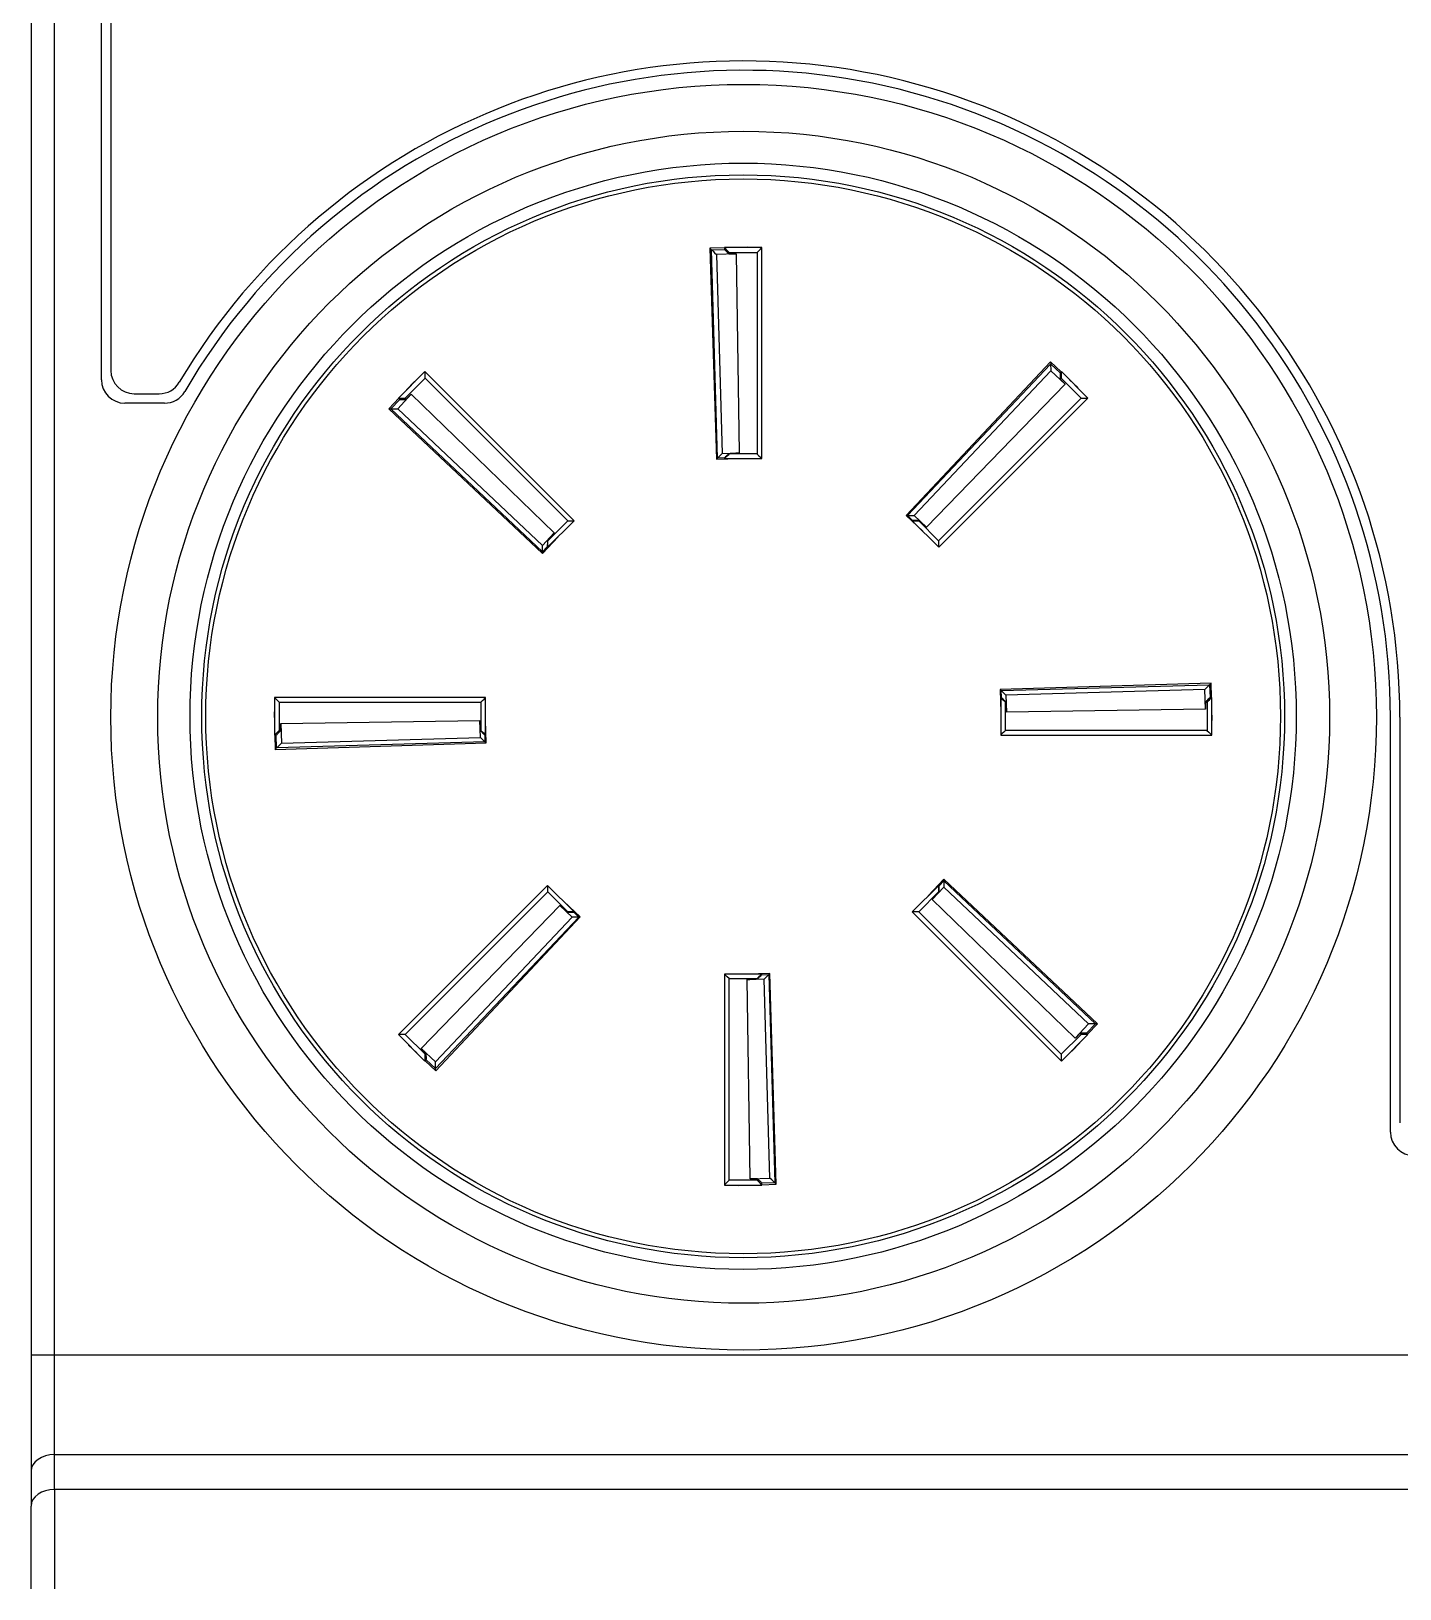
# Model space of a CAD drawing. Header units: millimetres. Extents: x -684 to 5961, y -1281 to 2539.
# Drawn here: x 2150.73 to 2174.09, y -281.43 to -254.85 of the extents above; entities that cross this region are included whole.
import ezdxf

# ---------------------------------------------------------------- set-up
doc = ezdxf.new("R2010")
doc.units = ezdxf.units.MM
doc.header["$LTSCALE"] = 5
doc.header["$MEASUREMENT"] = 0
doc.layers.add('圖框', color=7, linetype='CONTINUOUS')

msp = doc.modelspace()

# ---------------------------------------------------------------- linework, layer by layer
at = {"layer": '圖框'}
for p, q in [((2150.726, -238.559), (2150.726, -277.445)), ((2151.126, -277.445), (2151.126, -238.559)), ((2151.926, -260.799), (2151.926, -239.759)), ((2152.086, -239.919), (2152.086, -260.639)), ((2162.558, -258.549), (2162.312, -258.556)), ((2162.312, -258.556), (2162.338, -258.581)), ((2162.312, -258.556), (2162.423, -262.155)), ((2162.338, -258.581), (2162.558, -258.574)), ((2162.44, -262.137), (2162.339, -258.581)), ((2162.558, -258.543), (2162.558, -258.574)), ((2163.198, -258.543), (2162.558, -258.543)), ((2162.558, -258.543), (2162.558, -258.543)), ((2162.638, -258.65), (2162.638, -258.626)), ((2162.638, -258.626), (2163.118, -258.626)), ((2162.952, -258.537), (2162.755, -258.543)), ((2162.952, -258.537), (2162.946, -258.543)), ((2162.952, -258.543), (2162.952, -258.537)), ((2163.118, -258.626), (2163.118, -262.066)), ((2163.198, -258.543), (2163.198, -258.543)), ((2163.198, -262.143), (2163.198, -258.543)), ((2162.757, -258.651), (2162.421, -258.662)), ((2162.421, -258.662), (2162.517, -262.058)), ((2162.757, -258.651), (2162.809, -262.049)), ((2168.125, -260.495), (2165.659, -263.118)), ((2168.125, -260.495), (2168.127, -260.531)), ((2168.305, -260.664), (2168.125, -260.495)), ((2157.448, -260.66), (2156.995, -261.112)), ((2157.448, -260.66), (2157.448, -260.66)), ((2159.993, -263.205), (2157.448, -260.66)), ((2165.683, -263.117), (2168.126, -260.531)), ((2168.128, -260.646), (2165.794, -263.116)), ((2168.127, -260.531), (2168.287, -260.682)), ((2168.373, -260.877), (2168.128, -260.646)), ((2168.309, -260.66), (2168.287, -260.682)), ((2168.761, -261.112), (2168.309, -260.66)), ((2168.309, -260.66), (2168.309, -260.66)), ((2157.111, -261.115), (2157.45, -260.775)), ((2157.269, -260.829), (2157.134, -260.973)), ((2157.269, -260.829), (2157.27, -260.838)), ((2157.274, -260.833), (2157.269, -260.829)), ((2157.45, -260.775), (2159.883, -263.208)), ((2168.373, -260.877), (2166.007, -263.316)), ((2168.29, -260.792), (2168.306, -260.775)), ((2168.306, -260.775), (2168.646, -261.115)), ((2168.592, -260.934), (2168.448, -260.799)), ((2168.592, -260.934), (2168.583, -260.934)), ((2168.588, -260.938), (2168.592, -260.934)), ((2153.002, -261.199), (2152.326, -261.199)), ((2152.486, -261.039), (2152.91, -261.039)), ((2156.999, -261.116), (2156.831, -261.296)), ((2156.831, -261.296), (2156.866, -261.294)), ((2156.831, -261.296), (2159.454, -263.762)), ((2156.866, -261.294), (2157.017, -261.134)), ((2159.453, -263.738), (2156.867, -261.294)), ((2157.212, -261.048), (2156.982, -261.293)), ((2156.982, -261.293), (2159.452, -263.627)), ((2156.995, -261.112), (2156.995, -261.112)), ((2156.995, -261.112), (2157.017, -261.134)), ((2157.127, -261.131), (2157.111, -261.115)), ((2157.212, -261.048), (2159.652, -263.414)), ((2168.646, -261.115), (2166.213, -263.547)), ((2166.216, -263.658), (2168.761, -261.112)), ((2168.761, -261.112), (2168.761, -261.112)), ((2162.517, -262.058), (2162.809, -262.049)), ((2162.638, -262.066), (2162.638, -262.061)), ((2163.118, -262.066), (2162.638, -262.066)), ((2162.423, -262.155), (2162.44, -262.137)), ((2162.423, -262.155), (2162.811, -262.143)), ((2162.559, -262.133), (2162.44, -262.137)), ((2162.558, -262.134), (2162.558, -262.143)), ((2162.558, -262.143), (2163.198, -262.143)), ((2162.558, -262.143), (2162.558, -262.143)), ((2163.198, -262.143), (2163.198, -262.143)), ((2165.659, -263.118), (2165.683, -263.117)), ((2165.659, -263.118), (2165.942, -263.384)), ((2165.77, -263.199), (2165.684, -263.117)), ((2165.794, -263.116), (2166.007, -263.316)), ((2159.452, -263.627), (2159.652, -263.414)), ((2159.541, -263.658), (2159.993, -263.205)), ((2159.883, -263.208), (2159.543, -263.547)), ((2159.993, -263.205), (2159.993, -263.205)), ((2165.77, -263.199), (2165.763, -263.205)), ((2165.763, -263.205), (2166.216, -263.658)), ((2165.763, -263.205), (2165.763, -263.205)), ((2165.874, -263.208), (2165.878, -263.204)), ((2166.213, -263.547), (2165.874, -263.208)), ((2159.534, -263.651), (2159.453, -263.737)), ((2159.454, -263.762), (2159.719, -263.479)), ((2159.534, -263.651), (2159.541, -263.658)), ((2159.543, -263.547), (2159.539, -263.543)), ((2159.541, -263.658), (2159.541, -263.658)), ((2166.216, -263.658), (2166.216, -263.658)), ((2159.454, -263.762), (2159.453, -263.738)), ((2170.865, -265.977), (2167.266, -266.088)), ((2167.266, -266.088), (2167.284, -266.104)), ((2167.266, -266.088), (2167.278, -266.475)), ((2167.284, -266.104), (2170.84, -266.003)), ((2170.759, -266.085), (2167.363, -266.182)), ((2170.77, -266.421), (2170.759, -266.085)), ((2170.865, -265.977), (2170.84, -266.003)), ((2170.84, -266.003), (2170.847, -266.223)), ((2170.872, -266.223), (2170.865, -265.977)), ((2158.478, -266.223), (2154.878, -266.223)), ((2154.878, -266.223), (2154.878, -266.863)), ((2154.878, -266.223), (2154.878, -266.223)), ((2154.962, -266.303), (2158.402, -266.303)), ((2154.962, -266.783), (2154.962, -266.303)), ((2158.402, -266.303), (2158.402, -266.783)), ((2158.478, -266.863), (2158.478, -266.223)), ((2158.478, -266.223), (2158.478, -266.223)), ((2167.278, -266.223), (2167.278, -266.863)), ((2167.287, -266.223), (2167.278, -266.223)), ((2167.278, -266.223), (2167.278, -266.223)), ((2167.288, -266.223), (2167.284, -266.104)), ((2167.355, -266.783), (2167.355, -266.303)), ((2167.355, -266.303), (2167.36, -266.303)), ((2167.363, -266.182), (2167.372, -266.474)), ((2170.771, -266.303), (2170.795, -266.303)), ((2170.795, -266.303), (2170.795, -266.783)), ((2170.878, -266.223), (2170.847, -266.223)), ((2170.878, -266.863), (2170.878, -266.223)), ((2170.878, -266.223), (2170.878, -266.223)), ((2154.872, -266.469), (2154.878, -266.474)), ((2154.872, -266.469), (2154.878, -266.666)), ((2154.878, -266.469), (2154.872, -266.469)), ((2154.987, -266.664), (2158.385, -266.612)), ((2158.394, -266.904), (2158.385, -266.612)), ((2158.49, -266.998), (2158.478, -266.61)), ((2170.77, -266.421), (2167.372, -266.474)), ((2170.884, -266.617), (2170.878, -266.42)), ((2170.884, -266.617), (2170.878, -266.611)), ((2170.878, -266.617), (2170.884, -266.617)), ((2173.926, -273.639), (2173.926, -266.559)), ((2174.086, -266.559), (2174.086, -273.479)), ((2154.878, -266.863), (2154.909, -266.863)), ((2154.878, -266.863), (2154.878, -266.863)), ((2154.884, -266.863), (2154.892, -267.108)), ((2154.916, -267.083), (2154.909, -266.863)), ((2154.985, -266.783), (2154.962, -266.783)), ((2154.987, -266.664), (2154.997, -267)), ((2158.402, -266.783), (2158.396, -266.783)), ((2158.469, -266.862), (2158.472, -266.981)), ((2158.469, -266.863), (2158.478, -266.863)), ((2158.478, -266.863), (2158.478, -266.863)), ((2167.278, -266.863), (2170.878, -266.863)), ((2167.278, -266.863), (2167.278, -266.863)), ((2170.795, -266.783), (2167.355, -266.783)), ((2170.878, -266.863), (2170.878, -266.863)), ((2154.892, -267.108), (2158.49, -266.998)), ((2154.892, -267.108), (2154.916, -267.083)), ((2158.473, -266.981), (2154.916, -267.082)), ((2154.997, -267), (2158.394, -266.904)), ((2158.49, -266.998), (2158.473, -266.981)), ((2159.541, -269.428), (2156.995, -271.973)), ((2157.111, -271.971), (2159.543, -269.538)), ((2159.993, -269.88), (2159.541, -269.428)), ((2159.541, -269.428), (2159.541, -269.428)), ((2159.543, -269.538), (2159.883, -269.878)), ((2166.216, -269.428), (2165.763, -269.88)), ((2165.874, -269.878), (2166.213, -269.538)), ((2166.303, -269.324), (2166.037, -269.606)), ((2166.304, -269.459), (2166.104, -269.671)), ((2166.213, -269.538), (2166.217, -269.542)), ((2166.222, -269.434), (2166.216, -269.428)), ((2166.216, -269.428), (2166.216, -269.428)), ((2166.222, -269.435), (2166.304, -269.348)), ((2166.303, -269.324), (2166.304, -269.348)), ((2168.925, -271.79), (2166.303, -269.324)), ((2166.304, -269.348), (2168.89, -271.791)), ((2168.774, -271.792), (2166.304, -269.459)), ((2157.384, -272.209), (2159.75, -269.769)), ((2159.962, -269.969), (2159.75, -269.769)), ((2160.097, -269.967), (2159.815, -269.702)), ((2168.544, -272.037), (2166.104, -269.671)), ((2157.629, -272.439), (2159.962, -269.969)), ((2160.073, -269.968), (2157.63, -272.554)), ((2157.631, -272.59), (2160.097, -269.967)), ((2159.883, -269.878), (2159.879, -269.882)), ((2159.986, -269.887), (2160.073, -269.968)), ((2159.987, -269.887), (2159.993, -269.88)), ((2159.993, -269.88), (2159.993, -269.88)), ((2160.097, -269.967), (2160.073, -269.968)), ((2165.763, -269.88), (2165.763, -269.88)), ((2165.763, -269.88), (2168.309, -272.426)), ((2168.306, -272.31), (2165.874, -269.878)), ((2163.198, -270.943), (2162.558, -270.943)), ((2162.558, -270.943), (2162.558, -270.943)), ((2162.558, -270.943), (2162.558, -274.543)), ((2162.638, -271.019), (2163.118, -271.019)), ((2162.638, -274.459), (2162.638, -271.019)), ((2163.333, -270.931), (2162.946, -270.943)), ((2163.239, -271.027), (2162.947, -271.036)), ((2163, -274.434), (2162.947, -271.036)), ((2163.118, -271.019), (2163.118, -271.025)), ((2163.198, -270.952), (2163.198, -270.943)), ((2163.198, -270.943), (2163.198, -270.943)), ((2163.198, -270.952), (2163.317, -270.949)), ((2163.336, -274.424), (2163.239, -271.027)), ((2163.333, -270.931), (2163.317, -270.948)), ((2163.317, -270.948), (2163.418, -274.504)), ((2163.444, -274.529), (2163.333, -270.931)), ((2168.544, -272.037), (2168.774, -271.792)), ((2168.89, -271.791), (2168.739, -271.951)), ((2168.757, -271.969), (2168.925, -271.79)), ((2168.925, -271.79), (2168.89, -271.791)), ((2156.995, -271.973), (2156.995, -271.973)), ((2156.995, -271.973), (2157.448, -272.426)), ((2157.45, -272.31), (2157.111, -271.971)), ((2157.169, -272.147), (2157.165, -272.152)), ((2157.165, -272.152), (2157.173, -272.151)), ((2157.165, -272.152), (2157.308, -272.287)), ((2168.646, -271.971), (2168.306, -272.31)), ((2168.309, -272.426), (2168.761, -271.973)), ((2168.487, -272.256), (2168.622, -272.113)), ((2168.629, -271.954), (2168.646, -271.971)), ((2168.761, -271.973), (2168.739, -271.951)), ((2168.761, -271.973), (2168.761, -271.973)), ((2157.384, -272.209), (2157.629, -272.439)), ((2157.448, -272.426), (2157.47, -272.404)), ((2157.448, -272.426), (2157.448, -272.426)), ((2157.467, -272.294), (2157.45, -272.31)), ((2157.452, -272.422), (2157.631, -272.59)), ((2157.63, -272.554), (2157.47, -272.404)), ((2168.309, -272.426), (2168.309, -272.426)), ((2168.483, -272.252), (2168.487, -272.256)), ((2168.487, -272.256), (2168.487, -272.248)), ((2157.631, -272.59), (2157.63, -272.554)), ((2162.558, -274.543), (2163.198, -274.543)), ((2162.558, -274.543), (2162.558, -274.543)), ((2163.118, -274.459), (2162.638, -274.459)), ((2162.804, -274.549), (2162.81, -274.543)), ((2162.804, -274.549), (2163.001, -274.543)), ((2162.804, -274.543), (2162.804, -274.549)), ((2163, -274.434), (2163.336, -274.424)), ((2163.118, -274.436), (2163.118, -274.459)), ((2163.418, -274.505), (2163.198, -274.512)), ((2163.198, -274.543), (2163.198, -274.512)), ((2163.198, -274.537), (2163.444, -274.529)), ((2163.198, -274.543), (2163.198, -274.543)), ((2163.444, -274.529), (2163.418, -274.505)), ((2151.126, -277.445), (2150.726, -277.445)), ((2150.726, -277.445), (2150.726, -279.424)), ((2151.126, -279.142), (2151.126, -277.445)), ((2204.726, -277.445), (2151.126, -277.445)), ((2151.126, -279.736), (2151.126, -279.142)), ((2151.126, -279.142), (2204.726, -279.142)), ((2150.726, -279.424), (2150.726, -280.019)), ((2151.126, -279.736), (2151.126, -281.433)), ((2204.726, -279.736), (2151.126, -279.736)), ((2150.726, -281.433), (2150.726, -280.019))]:
    msp.add_line(p, q, dxfattribs=at)
for centre, radius in [((2162.886, -266.559), 10.8), ((2162.886, -266.559), 10), ((2162.878, -266.543), 9.44), ((2162.878, -266.543), 9.24), ((2162.878, -266.543), 9.171)]:
    msp.add_circle(centre, radius, dxfattribs=at)
for centre, radius, start, end in [((2162.886, -266.559), 11.2, 0, 149.3132), ((2162.886, -266.559), 11.04, 0, 149.7684), ((2152.486, -260.639), 0.4, 180, 270), ((2152.326, -260.799), 0.4, 180, 270), ((2152.91, -260.639), 0.4, 270, 329.3132), ((2153.002, -260.799), 0.4, 270, 329.7684), ((2174.326, -273.639), 0.4, 180, 270)]:
    msp.add_arc(centre, radius, start, end, dxfattribs=at)
for centre, major_axis, ratio, start_param, end_param in [((2162.341, -258.661), (0.0025, -0.08), 0.052408, 3.044869, 3.089233), ((2162.421, -258.658), (0.0822, -0.0775), 0.022211, 3.21616, 4.734648), ((2162.638, -258.623), (0.08, -0.08), 0.022211, 3.1638, 4.734597), ((2162.638, -258.571), (-0.08, -0.0025), 0.052313, 6.281576, 6.29289), ((2163.118, -258.623), (-0.08, -0.08), 0.022211, 1.548589, 3.119385), ((2157.448, -260.773), (0, -0.113), 0.022211, 1.548589, 3.119385), ((2168.13, -260.644), (0.003, -0.113), 0.022211, 3.21616, 4.734648), ((2168.072, -260.589), (-0.0548, -0.0583), 0.052408, 3.044869, 3.089233), ((2168.345, -260.736), (-0.0583, 0.0548), 0.052313, 6.281576, 6.29289), ((2168.309, -260.773), (0, -0.113), 0.022211, 3.1638, 4.734597), ((2156.925, -261.349), (0.0583, -0.0548), 0.052408, 3.044869, 3.089233), ((2156.979, -261.291), (0.113, 0.003), 0.022211, 3.21616, 4.734648), ((2157.108, -261.112), (0.113, 0), 0.022211, 3.1638, 4.734597), ((2157.072, -261.076), (-0.0548, -0.0583), 0.052313, 6.281576, 6.29289), ((2168.648, -261.112), (-0.113, 0), 0.022211, 1.548589, 3.119385), ((2162.517, -262.055), (-0.0777, -0.0824), 0.022211, 0.074619, 1.54864), ((2162.638, -262.063), (-0.08, -0.08), 0.022211, 0.022208, 1.548589), ((2163.118, -262.063), (-0.08, 0.08), 0.022211, 1.593004, 3.119385), ((2162.519, -262.135), (0.08, 0.0025), 0.052582, 3.044591, 3.089058), ((2162.638, -262.131), (-0.08, -0.0025), 0.052557, 6.180469, 6.281561), ((2165.741, -263.172), (0.0583, -0.0548), 0.052582, 3.044591, 3.089058), ((2165.797, -263.114), (-0.113, -0.003), 0.022211, 0.074619, 1.54864), ((2159.88, -263.205), (-0.113, 0), 0.022211, 1.593004, 3.119385), ((2165.876, -263.205), (-0.113, 0), 0.022211, 0.022208, 1.548589), ((2165.828, -263.254), (-0.0583, 0.0548), 0.052557, 6.180469, 6.281561), ((2159.449, -263.624), (-0.003, 0.113), 0.022211, 3.216212, 4.690233), ((2159.589, -263.593), (-0.0548, -0.0583), 0.052557, 6.180469, 6.281561), ((2159.541, -263.545), (0, -0.113), 0.022211, 0.022208, 1.548589), ((2166.216, -263.545), (0, 0.113), 0.022211, 1.593004, 3.119385), ((2159.508, -263.68), (0.0548, 0.0583), 0.052582, 3.044591, 3.089058), ((2170.763, -266.085), (-0.0775, -0.0822), 0.022211, 3.21616, 4.734648), ((2170.76, -266.005), (-0.08, -0.0025), 0.052408, 3.044869, 3.089233), ((2154.958, -266.303), (0.08, -0.08), 0.022211, 1.548589, 3.119385), ((2158.398, -266.303), (-0.08, -0.08), 0.022211, 1.593004, 3.119385), ((2167.358, -266.303), (-0.08, 0.08), 0.022211, 0.022208, 1.548589), ((2167.286, -266.184), (0.0025, -0.08), 0.052582, 3.044591, 3.089058), ((2167.366, -266.182), (-0.0824, 0.0777), 0.022211, 0.074619, 1.54864), ((2167.29, -266.303), (-0.0025, 0.08), 0.052557, 6.180469, 6.281561), ((2170.798, -266.303), (-0.08, -0.08), 0.022211, 3.1638, 4.734597), ((2170.85, -266.303), (-0.0025, 0.08), 0.052313, 6.281576, 6.29289), ((2154.958, -266.783), (0.08, 0.08), 0.022211, 3.1638, 4.734597), ((2154.907, -266.783), (0.0025, -0.08), 0.052313, 6.281576, 6.29289), ((2158.398, -266.783), (0.08, -0.08), 0.022211, 0.022208, 1.548589), ((2158.467, -266.783), (0.0025, -0.08), 0.052557, 6.180469, 6.281561), ((2167.358, -266.783), (0.08, 0.08), 0.022211, 1.593004, 3.119385), ((2170.798, -266.783), (-0.08, 0.08), 0.022211, 1.548589, 3.119385), ((2154.994, -267), (0.0775, 0.0822), 0.022211, 3.21616, 4.734648), ((2154.996, -267.08), (0.08, 0.0025), 0.052408, 3.044869, 3.089233), ((2158.39, -266.904), (0.0824, -0.0777), 0.022211, 0.074619, 1.54864), ((2158.47, -266.901), (-0.0025, 0.08), 0.052582, 3.044591, 3.089058), ((2159.541, -269.541), (0, -0.113), 0.022211, 1.593004, 3.119385), ((2166.216, -269.541), (0, 0.113), 0.022211, 0.022208, 1.548589), ((2166.167, -269.492), (0.0548, 0.0583), 0.052557, 6.180469, 6.281561), ((2166.307, -269.461), (0.003, -0.113), 0.022211, 3.216212, 4.690233), ((2166.249, -269.406), (-0.0548, -0.0583), 0.052582, 3.044591, 3.089058), ((2159.88, -269.88), (0.113, 0), 0.022211, 0.022208, 1.548589), ((2159.96, -269.972), (0.113, 0.003), 0.022211, 0.074619, 1.54864), ((2159.929, -269.832), (0.0583, -0.0548), 0.052557, 6.180469, 6.281561), ((2160.015, -269.913), (-0.0583, 0.0548), 0.052582, 3.044591, 3.089058), ((2165.876, -269.88), (0.113, 0), 0.022211, 1.593004, 3.119385), ((2162.638, -271.023), (0.08, -0.08), 0.022211, 1.593004, 3.119385), ((2163.118, -271.023), (0.08, 0.08), 0.022211, 0.022208, 1.548589), ((2163.118, -270.954), (0.08, 0.0025), 0.052557, 6.180469, 6.281561), ((2163.239, -271.031), (0.0777, 0.0824), 0.022211, 0.074619, 1.54864), ((2163.237, -270.951), (-0.08, -0.0025), 0.052582, 3.044591, 3.089058), ((2168.777, -271.794), (0.113, 0.003), 0.022211, 0.074568, 1.593056), ((2168.832, -271.736), (-0.0583, 0.0548), 0.052408, 3.044869, 3.089233), ((2157.108, -271.973), (0.113, 0), 0.022211, 1.548589, 3.119385), ((2168.648, -271.973), (-0.113, 0), 0.022211, 3.1638, 4.734597), ((2168.684, -272.01), (0.0548, 0.0583), 0.052313, 6.281576, 6.29289), ((2157.448, -272.313), (0, 0.113), 0.022211, 3.1638, 4.734597), ((2157.411, -272.349), (0.0583, -0.0548), 0.052313, 6.281576, 6.29289), ((2157.626, -272.442), (-0.003, 0.113), 0.022211, 3.21616, 4.734648), ((2168.309, -272.313), (0, 0.113), 0.022211, 1.548589, 3.119385), ((2157.685, -272.496), (0.0548, 0.0583), 0.052408, 3.044869, 3.089233), ((2162.638, -274.463), (0.08, 0.08), 0.022211, 1.548589, 3.119385), ((2163.118, -274.463), (-0.08, 0.08), 0.022211, 3.1638, 4.734597), ((2163.118, -274.514), (0.08, 0.0025), 0.052313, 6.281576, 6.29289), ((2163.336, -274.427), (-0.0822, 0.0775), 0.022211, 3.21616, 4.734648), ((2163.416, -274.425), (-0.0025, 0.08), 0.052408, 3.044869, 3.089233), ((2151.126, -279.424), (-0.4, 0), 0.707107, 4.712389, 6.283185), ((2151.126, -280.019), (-0.4, 0), 0.707107, 4.712389, 6.283185)]:
    msp.add_ellipse(centre, major_axis=major_axis, ratio=ratio, start_param=start_param, end_param=end_param, dxfattribs=at)
for points, knots in [([(2162.558, -258.574), (2162.558, -258.574), (2162.559, -258.575), (2162.56, -258.577), (2162.562, -258.578), (2162.567, -258.584), (2162.573, -258.59), (2162.588, -258.605), (2162.599, -258.616), (2162.614, -258.631), (2162.619, -258.636), (2162.626, -258.642), (2162.628, -258.644), (2162.632, -258.647), (2162.633, -258.648), (2162.635, -258.649), (2162.635, -258.649), (2162.637, -258.65), (2162.637, -258.65), (2162.638, -258.65)], [-0.01945652, -0.01945652, -0.01945652, -0.01945652, -0.01788384, -0.01788384, -0.01591472, -0.01591472, -0.01197647, -0.01197647, -0.00598824, -0.00598824, -0.00299412, -0.00299412, -0.00149706, -0.00149706, -0.00074853, -0.00074853, -0.00037426, -0.00037426, -0.00001377, -0.00001377, -0.00001377, -0.00001377]), ([(2168.287, -260.682), (2168.287, -260.682), (2168.287, -260.682), (2168.286, -260.685), (2168.286, -260.687), (2168.286, -260.695), (2168.286, -260.703), (2168.286, -260.724), (2168.286, -260.74), (2168.286, -260.761), (2168.286, -260.768), (2168.287, -260.778), (2168.287, -260.781), (2168.287, -260.785), (2168.287, -260.786), (2168.288, -260.788), (2168.288, -260.789), (2168.289, -260.791), (2168.289, -260.791), (2168.29, -260.792)], [-0.01945652, -0.01945652, -0.01945652, -0.01945652, -0.01788384, -0.01788384, -0.01591472, -0.01591472, -0.01197647, -0.01197647, -0.00598824, -0.00598824, -0.00299412, -0.00299412, -0.00149706, -0.00149706, -0.00074853, -0.00074853, -0.00037426, -0.00037426, -0.00001377, -0.00001377, -0.00001377, -0.00001377]), ([(2157.017, -261.134), (2157.017, -261.134), (2157.018, -261.134), (2157.021, -261.135), (2157.023, -261.135), (2157.031, -261.135), (2157.039, -261.135), (2157.06, -261.135), (2157.075, -261.135), (2157.097, -261.135), (2157.104, -261.135), (2157.113, -261.134), (2157.116, -261.134), (2157.121, -261.134), (2157.122, -261.134), (2157.124, -261.133), (2157.125, -261.133), (2157.126, -261.132), (2157.127, -261.132), (2157.127, -261.131)], [-0.01945652, -0.01945652, -0.01945652, -0.01945652, -0.01788384, -0.01788384, -0.01591472, -0.01591472, -0.01197647, -0.01197647, -0.00598824, -0.00598824, -0.00299412, -0.00299412, -0.00149706, -0.00149706, -0.00074853, -0.00074853, -0.00037426, -0.00037426, -0.00001377, -0.00001377, -0.00001377, -0.00001377]), ([(2162.638, -262.061), (2162.637, -262.061), (2162.636, -262.061), (2162.635, -262.061), (2162.634, -262.062), (2162.632, -262.063), (2162.631, -262.064), (2162.628, -262.067), (2162.625, -262.069), (2162.618, -262.076), (2162.613, -262.081), (2162.598, -262.096), (2162.587, -262.107), (2162.572, -262.121), (2162.567, -262.126), (2162.562, -262.131), (2162.56, -262.132), (2162.559, -262.133), (2162.559, -262.133), (2162.559, -262.133)], [0.00001375, 0.00001375, 0.00001375, 0.00001375, 0.00037925, 0.00037925, 0.00075851, 0.00075851, 0.00151701, 0.00151701, 0.00303403, 0.00303403, 0.00606805, 0.00606805, 0.01213611, 0.01213611, 0.01608212, 0.01608212, 0.01805513, 0.01805513, 0.01868655, 0.01868655, 0.01868655, 0.01868655]), ([(2165.878, -263.204), (2165.877, -263.203), (2165.876, -263.203), (2165.875, -263.202), (2165.874, -263.202), (2165.872, -263.201), (2165.871, -263.201), (2165.866, -263.201), (2165.863, -263.201), (2165.853, -263.2), (2165.846, -263.2), (2165.824, -263.2), (2165.809, -263.2), (2165.789, -263.2), (2165.781, -263.2), (2165.774, -263.199), (2165.772, -263.199), (2165.771, -263.199), (2165.77, -263.199), (2165.77, -263.199)], [0.00001375, 0.00001375, 0.00001375, 0.00001375, 0.00037925, 0.00037925, 0.00075851, 0.00075851, 0.00151701, 0.00151701, 0.00303403, 0.00303403, 0.00606805, 0.00606805, 0.01213611, 0.01213611, 0.01608212, 0.01608212, 0.01805513, 0.01805513, 0.01868655, 0.01868655, 0.01868655, 0.01868655]), ([(2159.539, -263.543), (2159.538, -263.544), (2159.538, -263.544), (2159.537, -263.546), (2159.537, -263.547), (2159.537, -263.549), (2159.537, -263.55), (2159.536, -263.555), (2159.536, -263.558), (2159.536, -263.568), (2159.536, -263.575), (2159.536, -263.597), (2159.536, -263.612), (2159.535, -263.632), (2159.535, -263.64), (2159.535, -263.647), (2159.535, -263.649), (2159.534, -263.65), (2159.534, -263.651), (2159.534, -263.651)], [0.00001375, 0.00001375, 0.00001375, 0.00001375, 0.00037925, 0.00037925, 0.00075851, 0.00075851, 0.00151701, 0.00151701, 0.00303403, 0.00303403, 0.00606805, 0.00606805, 0.01213611, 0.01213611, 0.01608212, 0.01608212, 0.01805513, 0.01805513, 0.01868655, 0.01868655, 0.01868655, 0.01868655]), ([(2167.36, -266.303), (2167.36, -266.302), (2167.36, -266.301), (2167.36, -266.299), (2167.359, -266.299), (2167.358, -266.297), (2167.357, -266.296), (2167.354, -266.292), (2167.352, -266.29), (2167.345, -266.283), (2167.34, -266.278), (2167.325, -266.262), (2167.314, -266.252), (2167.3, -266.237), (2167.295, -266.232), (2167.29, -266.226), (2167.289, -266.225), (2167.288, -266.224), (2167.288, -266.223), (2167.288, -266.223)], [0.00001375, 0.00001375, 0.00001375, 0.00001375, 0.00037925, 0.00037925, 0.00075851, 0.00075851, 0.00151701, 0.00151701, 0.00303403, 0.00303403, 0.00606805, 0.00606805, 0.01213611, 0.01213611, 0.01608212, 0.01608212, 0.01805513, 0.01805513, 0.01868655, 0.01868655, 0.01868655, 0.01868655]), ([(2170.847, -266.223), (2170.847, -266.223), (2170.846, -266.223), (2170.844, -266.225), (2170.843, -266.226), (2170.837, -266.232), (2170.831, -266.237), (2170.816, -266.252), (2170.805, -266.263), (2170.79, -266.278), (2170.785, -266.284), (2170.779, -266.291), (2170.777, -266.293), (2170.774, -266.296), (2170.773, -266.297), (2170.772, -266.299), (2170.772, -266.3), (2170.771, -266.301), (2170.771, -266.302), (2170.771, -266.303)], [-0.01945652, -0.01945652, -0.01945652, -0.01945652, -0.01788384, -0.01788384, -0.01591472, -0.01591472, -0.01197647, -0.01197647, -0.00598824, -0.00598824, -0.00299412, -0.00299412, -0.00149706, -0.00149706, -0.00074853, -0.00074853, -0.00037426, -0.00037426, -0.00001377, -0.00001377, -0.00001377, -0.00001377]), ([(2154.909, -266.863), (2154.91, -266.863), (2154.91, -266.862), (2154.912, -266.861), (2154.914, -266.859), (2154.92, -266.854), (2154.925, -266.848), (2154.941, -266.833), (2154.951, -266.822), (2154.966, -266.807), (2154.971, -266.802), (2154.978, -266.795), (2154.98, -266.793), (2154.982, -266.789), (2154.983, -266.788), (2154.984, -266.786), (2154.985, -266.786), (2154.985, -266.784), (2154.985, -266.784), (2154.985, -266.783)], [-0.01945652, -0.01945652, -0.01945652, -0.01945652, -0.01788384, -0.01788384, -0.01591472, -0.01591472, -0.01197647, -0.01197647, -0.00598824, -0.00598824, -0.00299412, -0.00299412, -0.00149706, -0.00149706, -0.00074853, -0.00074853, -0.00037426, -0.00037426, -0.00001377, -0.00001377, -0.00001377, -0.00001377]), ([(2158.396, -266.783), (2158.396, -266.784), (2158.396, -266.784), (2158.397, -266.786), (2158.397, -266.787), (2158.399, -266.789), (2158.399, -266.79), (2158.402, -266.793), (2158.404, -266.795), (2158.411, -266.803), (2158.416, -266.808), (2158.431, -266.823), (2158.442, -266.834), (2158.456, -266.848), (2158.462, -266.854), (2158.466, -266.859), (2158.468, -266.861), (2158.469, -266.862), (2158.469, -266.862), (2158.469, -266.862)], [0.00001375, 0.00001375, 0.00001375, 0.00001375, 0.00037925, 0.00037925, 0.00075851, 0.00075851, 0.00151701, 0.00151701, 0.00303403, 0.00303403, 0.00606805, 0.00606805, 0.01213611, 0.01213611, 0.01608212, 0.01608212, 0.01805513, 0.01805513, 0.01868655, 0.01868655, 0.01868655, 0.01868655]), ([(2166.217, -269.542), (2166.218, -269.542), (2166.218, -269.541), (2166.219, -269.539), (2166.219, -269.539), (2166.22, -269.537), (2166.22, -269.535), (2166.22, -269.531), (2166.22, -269.527), (2166.221, -269.518), (2166.221, -269.51), (2166.221, -269.489), (2166.221, -269.474), (2166.221, -269.453), (2166.221, -269.446), (2166.222, -269.438), (2166.222, -269.437), (2166.222, -269.435), (2166.222, -269.435), (2166.222, -269.435)], [0.00001375, 0.00001375, 0.00001375, 0.00001375, 0.00037925, 0.00037925, 0.00075851, 0.00075851, 0.00151701, 0.00151701, 0.00303403, 0.00303403, 0.00606805, 0.00606805, 0.01213611, 0.01213611, 0.01608212, 0.01608212, 0.01805513, 0.01805513, 0.01868655, 0.01868655, 0.01868655, 0.01868655]), ([(2159.879, -269.882), (2159.879, -269.882), (2159.88, -269.883), (2159.881, -269.883), (2159.882, -269.884), (2159.884, -269.884), (2159.886, -269.884), (2159.89, -269.885), (2159.894, -269.885), (2159.903, -269.885), (2159.91, -269.885), (2159.932, -269.885), (2159.947, -269.885), (2159.968, -269.886), (2159.975, -269.886), (2159.983, -269.886), (2159.984, -269.886), (2159.986, -269.887), (2159.986, -269.887), (2159.986, -269.887)], [0.00001375, 0.00001375, 0.00001375, 0.00001375, 0.00037925, 0.00037925, 0.00075851, 0.00075851, 0.00151701, 0.00151701, 0.00303403, 0.00303403, 0.00606805, 0.00606805, 0.01213611, 0.01213611, 0.01608212, 0.01608212, 0.01805513, 0.01805513, 0.01868655, 0.01868655, 0.01868655, 0.01868655]), ([(2163.118, -271.025), (2163.119, -271.025), (2163.12, -271.025), (2163.121, -271.024), (2163.122, -271.024), (2163.124, -271.022), (2163.125, -271.021), (2163.129, -271.019), (2163.131, -271.016), (2163.138, -271.01), (2163.143, -271.005), (2163.159, -270.989), (2163.169, -270.979), (2163.184, -270.965), (2163.189, -270.959), (2163.195, -270.954), (2163.196, -270.953), (2163.197, -270.952), (2163.198, -270.952), (2163.198, -270.952)], [0.00001375, 0.00001375, 0.00001375, 0.00001375, 0.00037925, 0.00037925, 0.00075851, 0.00075851, 0.00151701, 0.00151701, 0.00303403, 0.00303403, 0.00606805, 0.00606805, 0.01213611, 0.01213611, 0.01608212, 0.01608212, 0.01805513, 0.01805513, 0.01868655, 0.01868655, 0.01868655, 0.01868655]), ([(2168.739, -271.951), (2168.739, -271.951), (2168.738, -271.951), (2168.736, -271.951), (2168.734, -271.951), (2168.726, -271.95), (2168.718, -271.95), (2168.696, -271.95), (2168.681, -271.95), (2168.66, -271.95), (2168.653, -271.951), (2168.643, -271.951), (2168.64, -271.951), (2168.636, -271.952), (2168.635, -271.952), (2168.632, -271.952), (2168.632, -271.952), (2168.63, -271.953), (2168.63, -271.953), (2168.629, -271.954)], [-0.01945652, -0.01945652, -0.01945652, -0.01945652, -0.01788384, -0.01788384, -0.01591472, -0.01591472, -0.01197647, -0.01197647, -0.00598824, -0.00598824, -0.00299412, -0.00299412, -0.00149706, -0.00149706, -0.00074853, -0.00074853, -0.00037426, -0.00037426, -0.00001377, -0.00001377, -0.00001377, -0.00001377]), ([(2157.47, -272.404), (2157.47, -272.404), (2157.47, -272.403), (2157.47, -272.4), (2157.47, -272.398), (2157.471, -272.39), (2157.471, -272.382), (2157.471, -272.361), (2157.471, -272.346), (2157.47, -272.324), (2157.47, -272.317), (2157.47, -272.308), (2157.47, -272.305), (2157.469, -272.3), (2157.469, -272.299), (2157.469, -272.297), (2157.468, -272.296), (2157.468, -272.295), (2157.468, -272.294), (2157.467, -272.294)], [-0.01945652, -0.01945652, -0.01945652, -0.01945652, -0.01788384, -0.01788384, -0.01591472, -0.01591472, -0.01197647, -0.01197647, -0.00598824, -0.00598824, -0.00299412, -0.00299412, -0.00149706, -0.00149706, -0.00074853, -0.00074853, -0.00037426, -0.00037426, -0.00001377, -0.00001377, -0.00001377, -0.00001377]), ([(2163.198, -274.512), (2163.198, -274.511), (2163.198, -274.511), (2163.196, -274.509), (2163.195, -274.507), (2163.189, -274.501), (2163.184, -274.495), (2163.169, -274.48), (2163.158, -274.47), (2163.142, -274.455), (2163.137, -274.45), (2163.13, -274.443), (2163.128, -274.441), (2163.125, -274.439), (2163.124, -274.438), (2163.122, -274.437), (2163.121, -274.436), (2163.12, -274.436), (2163.119, -274.436), (2163.118, -274.436)], [-0.01945652, -0.01945652, -0.01945652, -0.01945652, -0.01788384, -0.01788384, -0.01591472, -0.01591472, -0.01197647, -0.01197647, -0.00598824, -0.00598824, -0.00299412, -0.00299412, -0.00149706, -0.00149706, -0.00074853, -0.00074853, -0.00037426, -0.00037426, -0.00001377, -0.00001377, -0.00001377, -0.00001377])]:
    msp.add_open_spline(points, degree=3, knots=knots, dxfattribs=at)
for points, weights in [([(2162.638, -258.65), (2162.757, -258.649), (2162.757, -258.651)], [0.99988353024, 0.998871770848, 0.998872104008]), ([(2168.29, -260.792), (2168.374, -260.875), (2168.373, -260.877)], [0.998291514355, 0.997281365927, 0.997281698559]), ([(2157.127, -261.131), (2157.211, -261.047), (2157.212, -261.048)], [0.998448476805, 0.997438169548, 0.997438502231]), ([(2162.809, -262.049), (2162.809, -262.052), (2162.638, -262.061)], [0.996934256033, 0.996934655387, 0.998392080821]), ([(2159.652, -263.414), (2159.654, -263.416), (2159.539, -263.543)], [0.998047545044, 0.998047944841, 0.999506997812]), ([(2166.007, -263.316), (2166.005, -263.319), (2165.878, -263.204)], [0.998179254299, 0.998179654149, 0.999638899665]), ([(2167.372, -266.474), (2167.369, -266.474), (2167.36, -266.303)], [0.997005311891, 0.997005711273, 0.998463240633]), ([(2170.771, -266.303), (2170.772, -266.421), (2170.77, -266.421)], [0.999855821781, 0.998844090552, 0.998844423702]), ([(2158.385, -266.612), (2158.388, -266.612), (2158.396, -266.783)], [0.997005311903, 0.997005711285, 0.998463240639]), ([(2154.985, -266.783), (2154.984, -266.664), (2154.987, -266.664)], [0.999883530261, 0.998871771059, 0.998872104218]), ([(2166.104, -269.671), (2166.102, -269.669), (2166.217, -269.542)], [0.998092731519, 0.998093131335, 0.999552250332]), ([(2159.75, -269.769), (2159.752, -269.767), (2159.879, -269.882)], [0.998179254236, 0.998179654086, 0.999638899652]), ([(2162.947, -271.036), (2162.947, -271.033), (2163.118, -271.025)], [0.996839512862, 0.996839912178, 0.998297199125]), ([(2168.629, -271.954), (2168.546, -272.039), (2168.544, -272.037)], [0.998448476759, 0.997438169472, 0.997438502155]), ([(2157.467, -272.294), (2157.382, -272.21), (2157.384, -272.209)], [0.99824539836, 0.997235296598, 0.997235629214]), ([(2163.118, -274.436), (2163, -274.437), (2163, -274.434)], [0.999883530235, 0.998871770807, 0.998872103967])]:
    msp.add_rational_spline(points, weights, degree=2, dxfattribs=at)

doc.saveas('drawing.dxf')
